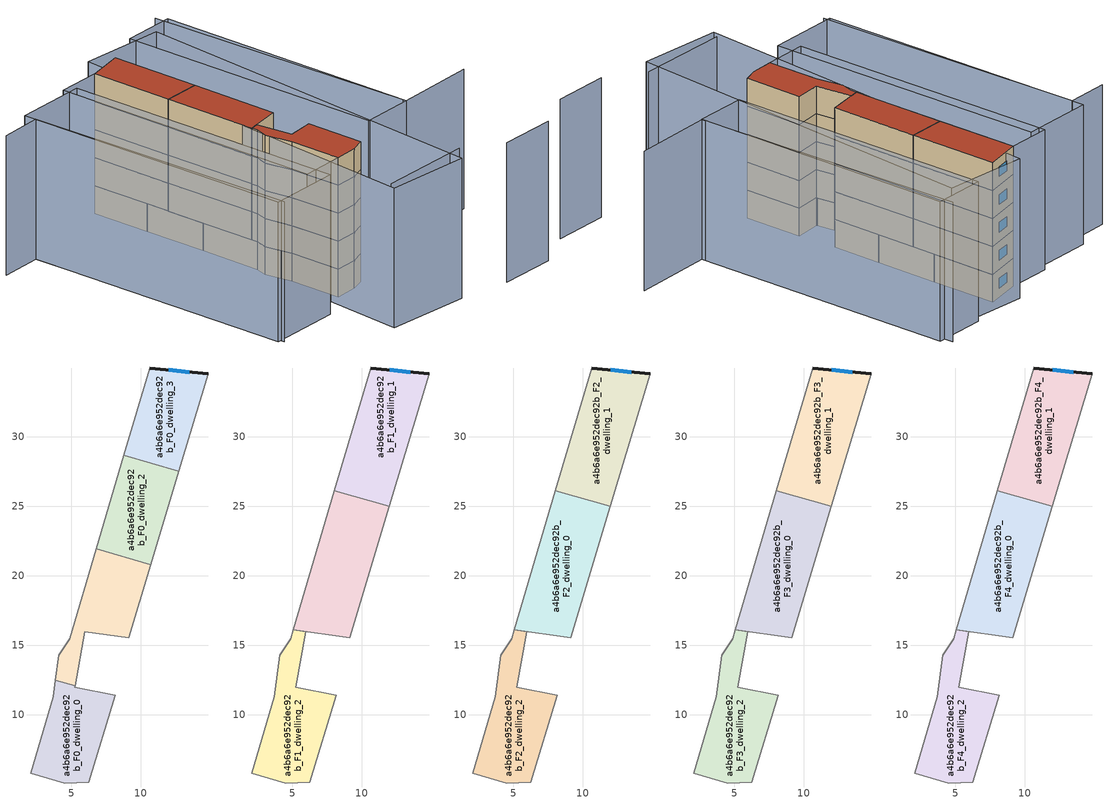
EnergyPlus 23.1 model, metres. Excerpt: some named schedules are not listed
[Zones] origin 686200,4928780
a4b6a6e952dec92b_F0_dwelling_0
 floor ground (EU_floor_Construction): 8.15,11.37 6.24,5.11 4.54,5.07 2.07,5.77 3.69,11.29 3.85,12.47 5.28,12.05 5.26,11.95 z0
 wall adiabatic (EU_wall_Construction): 3.85,12.47 3.69,11.29 2.07,5.77 4.54,5.07 6.24,5.11 8.15,11.37 5.26,11.95 5.28,12.05 z0:3
 wall to a4b6a6e952dec92b_F0_dwelling_1 (EU_wall_Construction): 5.28,12.05 3.85,12.47 z0:3
a4b6a6e952dec92b_F0_dwelling_1
 floor ground (EU_floor_Construction): 10.71,20.79 9.13,15.54 5.96,15.97 5.28,12.05 3.85,12.47 4.1,14.26 4.88,15.46 6.79,21.93 z0
 wall adiabatic (EU_wall_Construction): 6.79,21.93 4.88,15.46 4.1,14.26 3.85,12.47 / 5.28,12.05 5.96,15.97 9.13,15.54 10.71,20.79 z0:3
 wall to a4b6a6e952dec92b_F0_dwelling_2 (EU_wall_Construction): 10.71,20.79 6.79,21.93 z0:3
a4b6a6e952dec92b_F0_dwelling_2
 floor ground (EU_floor_Construction): 12.74,27.5 10.71,20.79 6.79,21.93 8.78,28.65 z0
 wall to a4b6a6e952dec92b_F0_dwelling_3 (EU_wall_Construction): 12.74,27.5 8.78,28.65 z0:3
 wall adiabatic (EU_wall_Construction): 10.71,20.79 12.74,27.5 / 8.78,28.65 6.79,21.93 z0:3
a4b6a6e952dec92b_F0_dwelling_3
 floor ground (EU_floor_Construction): 14.86,34.52 12.74,27.5 8.78,28.65 10.64,34.95 z0
 wall outside (EU_wall_Construction): 14.86,34.52 10.64,34.95 z0:3
 wall adiabatic (EU_wall_Construction): 12.74,27.5 14.86,34.52 / 10.64,34.95 8.78,28.65 z0:3
 window (EU_Window_Construction): 13.49,34.66 12.01,34.81 z0.98:2.02
a4b6a6e952dec92b_F1_dwelling_0
 floor to a4b6a6e952dec92b_F0_dwelling_1 (EU_floor_Construction): 10.71,20.79 9.13,15.54 5.06,16.09 6.79,21.93 z3
 floor to a4b6a6e952dec92b_F0_dwelling_2 (EU_floor_Construction): 11.98,24.98 10.71,20.79 6.79,21.93 8.03,26.12 z3
 wall to a4b6a6e952dec92b_F1_dwelling_1 (EU_wall_Construction): 11.98,24.98 8.03,26.13 z3:6
 wall adiabatic (EU_wall_Construction): 8.03,26.12 5.06,16.09 9.13,15.54 11.98,24.98 z3:6
a4b6a6e952dec92b_F1_dwelling_1
 floor to a4b6a6e952dec92b_F0_dwelling_3 (EU_floor_Construction): 14.86,34.52 12.74,27.5 8.78,28.65 10.64,34.95 z3
 floor to a4b6a6e952dec92b_F0_dwelling_2 (EU_floor_Construction): 12.74,27.5 11.98,24.98 8.03,26.13 8.78,28.65 z3
 wall outside (EU_wall_Construction): 14.86,34.52 10.64,34.95 z3:6
 wall adiabatic (EU_wall_Construction): 11.98,24.98 14.86,34.52 / 10.64,34.95 8.03,26.13 z3:6
 window (EU_Window_Construction): 13.49,34.66 12.01,34.81 z3.98:5.02
a4b6a6e952dec92b_F1_dwelling_2
 floor to a4b6a6e952dec92b_F0_dwelling_0 (EU_floor_Construction): 8.15,11.37 6.24,5.11 4.54,5.07 2.07,5.77 3.69,11.29 3.85,12.47 5.28,12.05 5.26,11.95 z3
 floor to a4b6a6e952dec92b_F0_dwelling_1 (EU_floor_Construction): 5.96,15.97 5.28,12.05 3.85,12.47 4.1,14.26 4.88,15.46 5.06,16.09 z3
 wall adiabatic (EU_wall_Construction): 5.96,15.97 5.06,16.09 4.88,15.46 4.1,14.26 3.69,11.29 2.07,5.77 4.54,5.07 6.24,5.11 8.15,11.37 5.26,11.95 5.96,15.96 z3:6
a4b6a6e952dec92b_F2_dwelling_0
 floor to a4b6a6e952dec92b_F1_dwelling_0 (EU_floor_Construction): 11.98,24.98 9.13,15.54 5.06,16.09 8.03,26.12 z6
 wall to a4b6a6e952dec92b_F2_dwelling_1 (EU_wall_Construction): 11.98,24.98 8.03,26.13 z6:9
 wall adiabatic (EU_wall_Construction): 8.03,26.12 5.06,16.09 9.13,15.54 11.98,24.98 z6:9
a4b6a6e952dec92b_F2_dwelling_1
 floor to a4b6a6e952dec92b_F1_dwelling_1 (EU_floor_Construction): 14.86,34.52 11.98,24.98 8.03,26.13 10.64,34.95 z6
 wall outside (EU_wall_Construction): 14.86,34.52 10.64,34.95 z6:9
 wall adiabatic (EU_wall_Construction): 11.98,24.98 14.86,34.52 / 10.64,34.95 8.03,26.13 z6:9
 window (EU_Window_Construction): 13.49,34.66 12.01,34.81 z6.98:8.02
a4b6a6e952dec92b_F2_dwelling_2
 floor to a4b6a6e952dec92b_F1_dwelling_2 (EU_floor_Construction): 5.96,15.97 5.26,11.95 8.15,11.37 6.24,5.11 4.54,5.07 2.07,5.77 3.69,11.29 4.1,14.26 4.88,15.46 5.06,16.09 z6
 wall adiabatic (EU_wall_Construction): 5.96,15.97 5.06,16.09 4.88,15.46 4.1,14.26 3.69,11.29 2.07,5.77 4.54,5.07 6.24,5.11 8.15,11.37 5.26,11.95 5.96,15.96 z6:9
a4b6a6e952dec92b_F3_dwelling_0
 floor to a4b6a6e952dec92b_F2_dwelling_0 (EU_floor_Construction): 11.98,24.98 9.13,15.54 5.06,16.09 8.03,26.12 z9
 wall to a4b6a6e952dec92b_F3_dwelling_1 (EU_wall_Construction): 11.98,24.98 8.03,26.13 z9:12
 wall adiabatic (EU_wall_Construction): 8.03,26.12 5.06,16.09 9.13,15.54 11.98,24.98 z9:12
a4b6a6e952dec92b_F3_dwelling_1
 floor to a4b6a6e952dec92b_F2_dwelling_1 (EU_floor_Construction): 14.86,34.52 11.98,24.98 8.03,26.13 10.64,34.95 z9
 wall outside (EU_wall_Construction): 14.86,34.52 10.64,34.95 z9:12
 wall adiabatic (EU_wall_Construction): 11.98,24.98 14.86,34.52 / 10.64,34.95 8.03,26.13 z9:12
 window (EU_Window_Construction): 13.49,34.66 12.01,34.81 z9.98:11.02
a4b6a6e952dec92b_F3_dwelling_2
 floor to a4b6a6e952dec92b_F2_dwelling_2 (EU_floor_Construction): 5.96,15.97 5.26,11.95 8.15,11.37 6.24,5.11 4.54,5.07 2.07,5.77 3.69,11.29 4.1,14.26 4.88,15.46 5.06,16.09 z9
 wall adiabatic (EU_wall_Construction): 5.96,15.97 5.06,16.09 4.88,15.46 4.1,14.26 3.69,11.29 2.07,5.77 4.54,5.07 6.24,5.11 8.15,11.37 5.26,11.95 5.96,15.96 z9:12
a4b6a6e952dec92b_F4_dwelling_0
 floor to a4b6a6e952dec92b_F3_dwelling_0 (EU_floor_Construction): 11.98,24.98 9.13,15.54 5.06,16.09 8.03,26.12 z12
 wall to a4b6a6e952dec92b_F4_dwelling_1 (EU_wall_Construction): 11.98,24.98 8.03,26.13 z12:15
 wall adiabatic (EU_wall_Construction): 8.03,26.12 5.06,16.09 9.13,15.54 11.98,24.98 z12:15
 roof outside (EU_roof_Construction): 9.13,15.54 11.98,24.98 8.03,26.13 5.06,16.09 z15
a4b6a6e952dec92b_F4_dwelling_1
 floor to a4b6a6e952dec92b_F3_dwelling_1 (EU_floor_Construction): 14.86,34.52 11.98,24.98 8.03,26.13 10.64,34.95 z12
 wall outside (EU_wall_Construction): 14.86,34.52 10.64,34.95 z12:15
 wall adiabatic (EU_wall_Construction): 11.98,24.98 14.86,34.52 / 10.64,34.95 8.03,26.13 z12:15
 window (EU_Window_Construction): 13.49,34.66 12.01,34.81 z12.98:14.02
 roof outside (EU_roof_Construction): 11.98,24.98 14.86,34.52 10.64,34.95 8.03,26.13 z15
a4b6a6e952dec92b_F4_dwelling_2
 floor to a4b6a6e952dec92b_F3_dwelling_2 (EU_floor_Construction): 5.96,15.97 5.26,11.95 8.15,11.37 6.24,5.11 4.54,5.07 2.07,5.77 3.69,11.29 4.1,14.26 4.88,15.46 5.06,16.09 z12
 wall adiabatic (EU_wall_Construction): 5.96,15.97 5.06,16.09 4.88,15.46 4.1,14.26 3.69,11.29 2.07,5.77 4.54,5.07 6.24,5.11 8.15,11.37 5.26,11.95 5.96,15.96 z12:15
 roof outside (EU_roof_Construction): 6.24,5.11 8.15,11.37 5.26,11.95 5.96,15.96 5.06,16.09 4.88,15.46 4.1,14.26 3.69,11.29 2.07,5.77 4.54,5.07 z15
shading: 11.53,-8.08 17.61,-9.87 / -1.41,-1.3 8.54,-4.31 / 25.44,2.23 16.59,4.64 / 16.59,4.64 24.68,34.39 / -5.71,37.48 -1.18,36.24 / -1.18,36.24 -9.26,6.7 / 21.77,33.11 6.51,-5.42 / 6.51,-5.42 -2.27,-1.95 / -2.27,-1.95 13,36.58 / 13,36.58 21.77,33.11 / 24.97,33.22 16.57,4.61 / 16.57,4.61 10.96,6.25 / 10.96,6.25 19.36,34.87 / 19.36,34.87 24.97,33.22 / 10.64,34.95 2.06,5.74 / 2.06,5.74 -2.58,7.1 / -2.58,7.1 6,36.31 / 6,36.31 10.64,34.95 / -9.59,7.22 -0.8,37.54 / -0.8,37.54 6.96,35.29 / 6.96,35.29 -1.83,4.96 / -1.83,4.96 -9.59,7.22 z0:15
[Building]
EU S2 Campaign: North Axis=0; Terrain=City; Solar Distribution=FullExterior
[Site:Location]
Bologna: Latitude=44.5; Longitude=11.25; Time Zone=1; Elevation=37
[SizingPeriod:WeatherFileDays]
AnnualSizingPeriod: Begin Month=1; Begin Day of Month=1; End Month=12; End Day of Month=31; Day of Week for Start Day=Monday; Use Weather File Daylight Saving Period=No; Use Weather File Rain and Snow Indicators=No
[MATERIAL]
EU_InternalMass_Material: Roughness=MediumRough; Thickness=0.1; Conductivity=1; Density=1800; Specific Heat=900; Thermal Absorptance=0.9; Solar Absorptance=0.7; Visible Absorptance=0.7
[MATERIAL:NOMASS] Roughness=MediumRough; Thermal Absorptance=0.9; Solar Absorptance=0.7; Visible Absorptance=0.7
Name | Thermal Resistance
EU_wall_NoMass | 0.905828
EU_roof_NoMass | 0.37593
EU_floor_NoMass | 0.67114
[WINDOWMATERIAL:SIMPLEGLAZINGSYSTEM]
EU_Window_SimpleGlazing: UFactor=4.52486; Solar Heat Gain Coefficient=0.85; Visible Transmittance=0.85
[CONSTRUCTION]
EU_wall_Construction: EU_wall_NoMass
EU_roof_Construction: EU_roof_NoMass
EU_floor_Construction: EU_floor_NoMass
EU_InternalMass_Construction: EU_InternalMass_Material
EU_Window_Construction: EU_Window_SimpleGlazing
[ZONE] Type=1; Multiplier=1; Ceiling Height=autocalculate; Floor Area=autocalculate; Part of Total Floor Area=Yes
Name | Volume
a4b6a6e952dec92b_F0_dwelling_0 | 86.7715
a4b6a6e952dec92b_F1_dwelling_0; a4b6a6e952dec92b_F2_dwelling_0; a4b6a6e952dec92b_F3_dwelling_0; a4b6a6e952dec92b_F4_dwelling_0 | 124.477
a4b6a6e952dec92b_F0_dwelling_1 | 86.0486
a4b6a6e952dec92b_F1_dwelling_1; a4b6a6e952dec92b_F2_dwelling_1; a4b6a6e952dec92b_F3_dwelling_1; a4b6a6e952dec92b_F4_dwelling_1 | 119.002
a4b6a6e952dec92b_F0_dwelling_2 | 86.4023
a4b6a6e952dec92b_F1_dwelling_2; a4b6a6e952dec92b_F2_dwelling_2; a4b6a6e952dec92b_F3_dwelling_2; a4b6a6e952dec92b_F4_dwelling_2 | 102.141
a4b6a6e952dec92b_F0_dwelling_3 | 86.417
[INTERNALMASS] Construction=EU_InternalMass_Construction
Name | Zone or ZoneList | Surface Area
a4b6a6e952dec92b_F0_dwelling_0_EU_InternalMass | a4b6a6e952dec92b_F0_dwelling_0 | 28.9245
a4b6a6e952dec92b_F0_dwelling_1_EU_InternalMass | a4b6a6e952dec92b_F0_dwelling_1 | 28.6828
a4b6a6e952dec92b_F0_dwelling_2_EU_InternalMass | a4b6a6e952dec92b_F0_dwelling_2 | 28.8006
a4b6a6e952dec92b_F0_dwelling_3_EU_InternalMass | a4b6a6e952dec92b_F0_dwelling_3 | 28.8054
a4b6a6e952dec92b_F1_dwelling_0_EU_InternalMass | a4b6a6e952dec92b_F1_dwelling_0 | 41.5077
a4b6a6e952dec92b_F1_dwelling_1_EU_InternalMass | a4b6a6e952dec92b_F1_dwelling_1 | 39.6676
a4b6a6e952dec92b_F1_dwelling_2_EU_InternalMass | a4b6a6e952dec92b_F1_dwelling_2 | 34.0497
a4b6a6e952dec92b_F2_dwelling_0_EU_InternalMass | a4b6a6e952dec92b_F2_dwelling_0 | 41.5077
a4b6a6e952dec92b_F2_dwelling_1_EU_InternalMass | a4b6a6e952dec92b_F2_dwelling_1 | 39.6676
a4b6a6e952dec92b_F2_dwelling_2_EU_InternalMass | a4b6a6e952dec92b_F2_dwelling_2 | 34.0497
a4b6a6e952dec92b_F3_dwelling_0_EU_InternalMass | a4b6a6e952dec92b_F3_dwelling_0 | 41.5077
a4b6a6e952dec92b_F3_dwelling_1_EU_InternalMass | a4b6a6e952dec92b_F3_dwelling_1 | 39.6676
a4b6a6e952dec92b_F3_dwelling_2_EU_InternalMass | a4b6a6e952dec92b_F3_dwelling_2 | 34.0497
a4b6a6e952dec92b_F4_dwelling_0_EU_InternalMass | a4b6a6e952dec92b_F4_dwelling_0 | 41.5077
a4b6a6e952dec92b_F4_dwelling_1_EU_InternalMass | a4b6a6e952dec92b_F4_dwelling_1 | 39.6676
a4b6a6e952dec92b_F4_dwelling_2_EU_InternalMass | a4b6a6e952dec92b_F4_dwelling_2 | 34.0497
[OTHEREQUIPMENT] Fuel Type=Electricity; Design Level Calculation Method=Watts/Area; Power per Zone Floor Area=1; Fraction Latent=0; Fraction Radiant=0; Fraction Lost=0; Carbon Dioxide Generation Rate=0; EndUse Subcategory=EU_Step8_InternalGains
Name | Zone or ZoneList or Space or SpaceList | Schedule
EU_Step8_InternalGain_a4b6a6e952dec92b_F0_dwelling_0_f000 | a4b6a6e952dec92b_F0_dwelling_0 | EU_Step8_GainSchedule_a4b6a6e952dec92b_F0_dwelling_0_f000
EU_Step8_InternalGain_a4b6a6e952dec92b_F0_dwelling_1_f000 | a4b6a6e952dec92b_F0_dwelling_1 | EU_Step8_GainSchedule_a4b6a6e952dec92b_F0_dwelling_1_f000
EU_Step8_InternalGain_a4b6a6e952dec92b_F0_dwelling_2_f000 | a4b6a6e952dec92b_F0_dwelling_2 | EU_Step8_GainSchedule_a4b6a6e952dec92b_F0_dwelling_2_f000
EU_Step8_InternalGain_a4b6a6e952dec92b_F0_dwelling_3_f000 | a4b6a6e952dec92b_F0_dwelling_3 | EU_Step8_GainSchedule_a4b6a6e952dec92b_F0_dwelling_3_f000
EU_Step8_InternalGain_a4b6a6e952dec92b_F1_dwelling_0_f000 | a4b6a6e952dec92b_F1_dwelling_0 | EU_Step8_GainSchedule_a4b6a6e952dec92b_F1_dwelling_0_f000
EU_Step8_InternalGain_a4b6a6e952dec92b_F1_dwelling_1_f000 | a4b6a6e952dec92b_F1_dwelling_1 | EU_Step8_GainSchedule_a4b6a6e952dec92b_F1_dwelling_1_f000
EU_Step8_InternalGain_a4b6a6e952dec92b_F1_dwelling_2_f000 | a4b6a6e952dec92b_F1_dwelling_2 | EU_Step8_GainSchedule_a4b6a6e952dec92b_F1_dwelling_2_f000
EU_Step8_InternalGain_a4b6a6e952dec92b_F2_dwelling_0_f000 | a4b6a6e952dec92b_F2_dwelling_0 | EU_Step8_GainSchedule_a4b6a6e952dec92b_F2_dwelling_0_f000
EU_Step8_InternalGain_a4b6a6e952dec92b_F2_dwelling_1_f000 | a4b6a6e952dec92b_F2_dwelling_1 | EU_Step8_GainSchedule_a4b6a6e952dec92b_F2_dwelling_1_f000
EU_Step8_InternalGain_a4b6a6e952dec92b_F2_dwelling_2_f000 | a4b6a6e952dec92b_F2_dwelling_2 | EU_Step8_GainSchedule_a4b6a6e952dec92b_F2_dwelling_2_f000
EU_Step8_InternalGain_a4b6a6e952dec92b_F3_dwelling_0_f000 | a4b6a6e952dec92b_F3_dwelling_0 | EU_Step8_GainSchedule_a4b6a6e952dec92b_F3_dwelling_0_f000
EU_Step8_InternalGain_a4b6a6e952dec92b_F3_dwelling_1_f000 | a4b6a6e952dec92b_F3_dwelling_1 | EU_Step8_GainSchedule_a4b6a6e952dec92b_F3_dwelling_1_f000
EU_Step8_InternalGain_a4b6a6e952dec92b_F3_dwelling_2_f000 | a4b6a6e952dec92b_F3_dwelling_2 | EU_Step8_GainSchedule_a4b6a6e952dec92b_F3_dwelling_2_f000
EU_Step8_InternalGain_a4b6a6e952dec92b_F4_dwelling_0_f000 | a4b6a6e952dec92b_F4_dwelling_0 | EU_Step8_GainSchedule_a4b6a6e952dec92b_F4_dwelling_0_f000
EU_Step8_InternalGain_a4b6a6e952dec92b_F4_dwelling_1_f000 | a4b6a6e952dec92b_F4_dwelling_1 | EU_Step8_GainSchedule_a4b6a6e952dec92b_F4_dwelling_1_f000
EU_Step8_InternalGain_a4b6a6e952dec92b_F4_dwelling_2_f000 | a4b6a6e952dec92b_F4_dwelling_2 | EU_Step8_GainSchedule_a4b6a6e952dec92b_F4_dwelling_2_f000
[ZONEVENTILATION:DESIGNFLOWRATE] Schedule=EU_AlwaysOn; Design Flow Rate Calculation Method=AirChanges/Hour; Air Changes per Hour=0.73129; Ventilation Type=Natural; Fan Pressure Rise=0; Fan Total Efficiency=1; Constant Term Coefficient=1; Temperature Term Coefficient=0; Velocity Term Coefficient=0; Velocity Squared Term Coefficient=0; Minimum Indoor Temperature=-100; Maximum Indoor Temperature=100; Delta Temperature=-100; Minimum Outdoor Temperature=-100; Maximum Outdoor Temperature=100; Maximum Wind Speed=40
Name | Zone or ZoneList or Space or SpaceList
EU_ConstantAir_a4b6a6e952dec92b_F0_dwelling_0 | a4b6a6e952dec92b_F0_dwelling_0
EU_ConstantAir_a4b6a6e952dec92b_F0_dwelling_1 | a4b6a6e952dec92b_F0_dwelling_1
EU_ConstantAir_a4b6a6e952dec92b_F0_dwelling_2 | a4b6a6e952dec92b_F0_dwelling_2
EU_ConstantAir_a4b6a6e952dec92b_F0_dwelling_3 | a4b6a6e952dec92b_F0_dwelling_3
EU_ConstantAir_a4b6a6e952dec92b_F1_dwelling_0 | a4b6a6e952dec92b_F1_dwelling_0
EU_ConstantAir_a4b6a6e952dec92b_F1_dwelling_1 | a4b6a6e952dec92b_F1_dwelling_1
EU_ConstantAir_a4b6a6e952dec92b_F1_dwelling_2 | a4b6a6e952dec92b_F1_dwelling_2
EU_ConstantAir_a4b6a6e952dec92b_F2_dwelling_0 | a4b6a6e952dec92b_F2_dwelling_0
EU_ConstantAir_a4b6a6e952dec92b_F2_dwelling_1 | a4b6a6e952dec92b_F2_dwelling_1
EU_ConstantAir_a4b6a6e952dec92b_F2_dwelling_2 | a4b6a6e952dec92b_F2_dwelling_2
EU_ConstantAir_a4b6a6e952dec92b_F3_dwelling_0 | a4b6a6e952dec92b_F3_dwelling_0
EU_ConstantAir_a4b6a6e952dec92b_F3_dwelling_1 | a4b6a6e952dec92b_F3_dwelling_1
EU_ConstantAir_a4b6a6e952dec92b_F3_dwelling_2 | a4b6a6e952dec92b_F3_dwelling_2
EU_ConstantAir_a4b6a6e952dec92b_F4_dwelling_0 | a4b6a6e952dec92b_F4_dwelling_0
EU_ConstantAir_a4b6a6e952dec92b_F4_dwelling_1 | a4b6a6e952dec92b_F4_dwelling_1
EU_ConstantAir_a4b6a6e952dec92b_F4_dwelling_2 | a4b6a6e952dec92b_F4_dwelling_2
[HVACTEMPLATE:THERMOSTAT] Constant Heating Setpoint=20; Constant Cooling Setpoint=50
EU_HeatOnly_a4b6a6e952dec92b_F0_dwelling_0; EU_HeatOnly_a4b6a6e952dec92b_F0_dwelling_1; EU_HeatOnly_a4b6a6e952dec92b_F0_dwelling_2; EU_HeatOnly_a4b6a6e952dec92b_F0_dwelling_3; EU_HeatOnly_a4b6a6e952dec92b_F1_dwelling_0; EU_HeatOnly_a4b6a6e952dec92b_F1_dwelling_1; EU_HeatOnly_a4b6a6e952dec92b_F1_dwelling_2; EU_HeatOnly_a4b6a6e952dec92b_F2_dwelling_0; EU_HeatOnly_a4b6a6e952dec92b_F2_dwelling_1; EU_HeatOnly_a4b6a6e952dec92b_F2_dwelling_2; EU_HeatOnly_a4b6a6e952dec92b_F3_dwelling_0; EU_HeatOnly_a4b6a6e952dec92b_F3_dwelling_1; EU_HeatOnly_a4b6a6e952dec92b_F3_dwelling_2; EU_HeatOnly_a4b6a6e952dec92b_F4_dwelling_0; EU_HeatOnly_a4b6a6e952dec92b_F4_dwelling_1; EU_HeatOnly_a4b6a6e952dec92b_F4_dwelling_2
[HVACTEMPLATE:ZONE:IDEALLOADSAIRSYSTEM] System Availability Schedule=EU_AlwaysOn; Maximum Heating Supply Air Temperature=50; Minimum Cooling Supply Air Temperature=13; Maximum Heating Supply Air Humidity Ratio=0.0156; Minimum Cooling Supply Air Humidity Ratio=0.0077; Heating Limit=NoLimit; Cooling Limit=NoLimit; Heating Availability Schedule=EU_AlwaysOn; Cooling Availability Schedule=EU_CoolingOff; Dehumidification Control Type=ConstantSensibleHeatRatio; Cooling Sensible Heat Ratio=0.7; Dehumidification Setpoint=60; Humidification Control Type=None; Humidification Setpoint=30; Outdoor Air Method=None; Outdoor Air Flow Rate per Person=0.00944; Outdoor Air Flow Rate per Zone Floor Area=0; Outdoor Air Flow Rate per Zone=0; Demand Controlled Ventilation Type=None; Outdoor Air Economizer Type=NoEconomizer; Heat Recovery Type=None; Sensible Heat Recovery Effectiveness=0.7; Latent Heat Recovery Effectiveness=0.65
Name | Template Thermostat
a4b6a6e952dec92b_F0_dwelling_0 | EU_HeatOnly_a4b6a6e952dec92b_F0_dwelling_0
a4b6a6e952dec92b_F0_dwelling_1 | EU_HeatOnly_a4b6a6e952dec92b_F0_dwelling_1
a4b6a6e952dec92b_F0_dwelling_2 | EU_HeatOnly_a4b6a6e952dec92b_F0_dwelling_2
a4b6a6e952dec92b_F0_dwelling_3 | EU_HeatOnly_a4b6a6e952dec92b_F0_dwelling_3
a4b6a6e952dec92b_F1_dwelling_0 | EU_HeatOnly_a4b6a6e952dec92b_F1_dwelling_0
a4b6a6e952dec92b_F1_dwelling_1 | EU_HeatOnly_a4b6a6e952dec92b_F1_dwelling_1
a4b6a6e952dec92b_F1_dwelling_2 | EU_HeatOnly_a4b6a6e952dec92b_F1_dwelling_2
a4b6a6e952dec92b_F2_dwelling_0 | EU_HeatOnly_a4b6a6e952dec92b_F2_dwelling_0
a4b6a6e952dec92b_F2_dwelling_1 | EU_HeatOnly_a4b6a6e952dec92b_F2_dwelling_1
a4b6a6e952dec92b_F2_dwelling_2 | EU_HeatOnly_a4b6a6e952dec92b_F2_dwelling_2
a4b6a6e952dec92b_F3_dwelling_0 | EU_HeatOnly_a4b6a6e952dec92b_F3_dwelling_0
a4b6a6e952dec92b_F3_dwelling_1 | EU_HeatOnly_a4b6a6e952dec92b_F3_dwelling_1
a4b6a6e952dec92b_F3_dwelling_2 | EU_HeatOnly_a4b6a6e952dec92b_F3_dwelling_2
a4b6a6e952dec92b_F4_dwelling_0 | EU_HeatOnly_a4b6a6e952dec92b_F4_dwelling_0
a4b6a6e952dec92b_F4_dwelling_1 | EU_HeatOnly_a4b6a6e952dec92b_F4_dwelling_1
